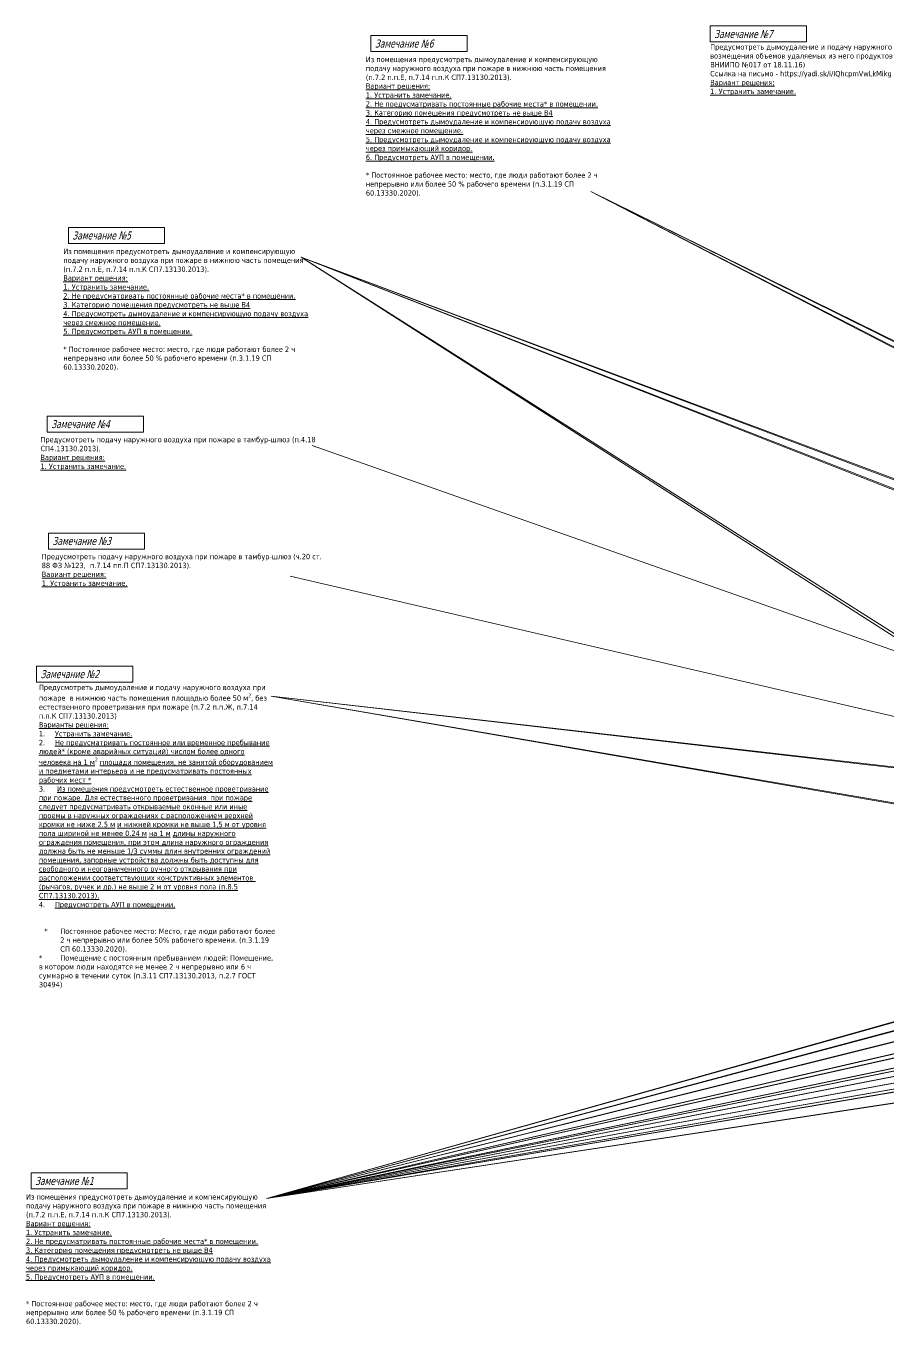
# Model space of a CAD drawing. Header units: millimetres. Extents: x -515342 to 330399, y -224905 to 507333.
# Drawn here: x -515342 to -418574, y -224905 to -78851 of the extents above; entities that cross this region are included whole.
import ezdxf

# ---------------------------------------------------------------- set-up
doc = ezdxf.new("R2010")
doc.units = ezdxf.units.MM
doc.layers.add('экспертиза ДУ', color=1, linetype='Continuous', lineweight=0)
doc.styles.add('ЭКСПЕРТИЗА', font='tahoma.ttf')

msp = doc.modelspace()

# ---------------------------------------------------------------- linework, layer by layer
at = {"layer": 'экспертиза ДУ', "lineweight": 0}
for points in [[(-438438.5386, -78850.5343), (-427638.5386, -78850.5343), (-427638.5386, -80650.5343), (-438438.5386, -80650.5343), (-438438.5386, -78850.5343)], [(-476570.5691, -79928.0292), (-465770.5691, -79928.0292), (-465770.5691, -81728.0292), (-476570.5691, -81728.0292), (-476570.5691, -79928.0292)], [(-510568.6485, -101505.7246), (-499768.6485, -101505.7246), (-499768.6485, -103305.7246), (-510568.6485, -103305.7246), (-510568.6485, -101505.7246)], [(-514144.3287, -150823.4314), (-503344.3287, -150823.4314), (-503344.3287, -152623.4314), (-514144.3287, -152623.4314), (-514144.3287, -150823.4314)], [(-514764.9215, -207806.0117), (-503964.9215, -207806.0117), (-503964.9215, -209606.0117), (-514764.9215, -209606.0117), (-514764.9215, -207806.0117)]]:
    msp.add_lwpolyline(points, dxfattribs=at)
at = {"layer": 'экспертиза ДУ'}
for points in [[(-285871.6546, -183175.6637), (-451869.8267, -97460.6135), (-284997.8289, -183073.596)], [(-338992.3881, -171327.749), (-487774.7644, -154195.9235), (-338118.5624, -171225.6813)], [(-287553.6618, -173763.0558), (-488305.5791, -210666.1805)], [(-488305.5791, -210666.1805), (-288427.4875, -173865.1235)], [(-277912.7212, -174005.5058), (-488305.5791, -210666.1805)], [(-350863.7184, -174014.0272), (-488305.5791, -210666.1805)], [(-488305.5791, -210666.1805), (-278786.547, -174107.5735)], [(-488305.5791, -210666.1805), (-351737.5442, -174116.0949)], [(-330024.4632, -174211.9626), (-488305.5791, -210666.1805)], [(-300753.1676, -174231.6771), (-488305.5791, -210666.1805)], [(-312924.1615, -174254.9086), (-488305.5791, -210666.1805)], [(-488305.5791, -210666.1805), (-330898.289, -174314.0302)], [(-309270.3976, -174331.5252), (-488305.5791, -210666.1805)], [(-488305.5791, -210666.1805), (-301626.9933, -174333.7448)], [(-488305.5791, -210666.1805), (-313797.9872, -174356.9763)], [(-488305.5791, -210666.1805), (-310144.2234, -174433.5929)], [(-359681.3587, -174545.2468), (-488305.5791, -210666.1805)], [(-488305.5791, -210666.1805), (-360555.1844, -174647.3145)], [(-306476.4678, -179891.5851), (-488305.5791, -210666.1805)], [(-488305.5791, -210666.1805), (-307350.2935, -179993.6528)], [(-289917.9308, -180437.7335), (-488305.5791, -210666.1805), (-288937.6231, -180405.8137)], [(-368240.8918, -180738.1961), (-488305.5791, -210666.1805)], [(-488305.5791, -210666.1805), (-369114.7176, -180840.2638)], [(-355432.6186, -180954.9807), (-488305.5791, -210666.1805)], [(-488305.5791, -210666.1805), (-356306.4444, -181057.0484)]]:
    msp.add_lwpolyline(points, dxfattribs=at)
at = {"layer": 'экспертиза ДУ', "elevation": 0}
for points in [[(-278744.9576, -183262.5355), (-451869.8267, -97460.6135), (-277871.1319, -183160.4678)], [(-484408.3576, -104842.0369), (-282653.9914, -184129.4673)], [(-281780.1656, -184027.3996), (-484408.3576, -104842.0369)], [(-484408.3576, -104842.0369), (-274887.6548, -183580.3606)], [(-274013.829, -183478.2929), (-484408.3576, -104842.0369)], [(-362967.7598, -182590.755), (-484408.3576, -104842.0369), (-362093.9341, -182488.6873)], [(-318913.3541, -183960.4759), (-483183.0248, -126036.853)], [(-319510.3975, -179300.5149), (-485636.9206, -140695.709)], [(-329512.5827, -181339.9849), (-487774.7644, -154195.9235), (-330386.4084, -181442.0526)], [(-312311.795, -180776.7047), (-488305.5791, -210666.1805), (-311437.9693, -180674.637)]]:
    msp.add_lwpolyline(points, dxfattribs=at)
at = {"layer": 'экспертиза ДУ', "color": 1, "lineweight": 0}
for points in [[(-512949.8254, -122710.2738), (-502149.8254, -122710.2738), (-502149.8254, -124510.2738), (-512949.8254, -124510.2738), (-512949.8254, -122710.2738)], [(-512806.9518, -135856.6495), (-502006.9518, -135856.6495), (-502006.9518, -137656.6495), (-512806.9518, -137656.6495), (-512806.9518, -135856.6495)]]:
    msp.add_lwpolyline(points, dxfattribs=at)

# ---------------------------------------------------------------- texts
at = {"layer": 'экспертиза ДУ', "lineweight": 0, "style": 'ЭКСПЕРТИЗА', "oblique": 14.999977781, "width": 0.8}
for s, p in [('Замечание №7', (-437988.5386, -80200.5343)), ('Замечание №6', (-476120.5691, -81278.0292)), ('Замечание №5', (-510118.6485, -102855.7246)), ('Замечание №2', (-513694.3287, -152173.4314)), ('Замечание №1', (-514314.9215, -209156.0117))]:
    msp.add_text(s, height=900, dxfattribs=at).set_placement(p)
at = {"layer": 'экспертиза ДУ', "color": 1, "lineweight": 0, "style": 'ЭКСПЕРТИЗА', "oblique": 14.999977781, "width": 0.8}
for s, p in [('Замечание №4', (-512499.8254, -124060.2738)), ('Замечание №3', (-512356.9518, -137206.6495))]:
    msp.add_text(s, height=900, dxfattribs=at).set_placement(p)
at = {"layer": 'экспертиза ДУ', "lineweight": 0, "ltscale": 100, "transparency": 33554687, "insert": (-438446.411, -80907.4516), "char_height": 600, "width": 35300.380194, "attachment_point": 1, "style": 'ЭКСПЕРТИЗА'}
msp.add_mtext('Предусмотреть дымоудаление и подачу наружного воздуха в нижнюю часть помещения для возмещения объемов удаляемых из него продуктов горения. (ч.3 ст.85 ФЗ №123) (Письмо ВНИИПО №017 от 18.11.16)\\PСсылка на письмо - https://yadi.sk/i/IQhcpmVwLkMikg \\P{\\A1;\\L\\C6;Вариант решения:\\P1. Устранить замечание.}', dxfattribs=at)
at = {"layer": 'экспертиза ДУ', "ltscale": 100, "char_height": 600, "width": 26264.802974, "attachment_point": 1, "style": 'ЭКСПЕРТИЗА'}
for s, insert in [('\\A1;Из помещения предусмотреть дымоудаление {\\A0;и компенсирующую подачу наружного воздуха при пожаре в нижнюю часть }помещения (п.7.2 п.п.Е, п.7.14 п.п.К СП7.13130.2013).\\P{\\L\\C6;Вариант решения:\\P1. Устранить замечание.\\P2. Не предусматривать постоянные рабочие места* в помещении.\\P\\H0.99996x;3. Категорию помещения предусмотреть не выше В4\\P4. \\A0;\\H1.00004x;Предусмотреть дымоудаление и компенсирующую подачу воздуха через смежное помещение.\\P5. Предусмотреть дымоудаление и компенсирующую подачу воздуха через примыкающий коридор.\\P\\A1;\\H1x;6. Предусмотреть АУП в помещении.\\A0;\\H1x;\\P\\P\\H0.9998x;\\l* Постоянное рабочее место: место, где люди работают более 2 ч непрерывно или более 50 % рабочего времени (п.3.1.19 СП 60.13330.2020).}', (-477147.4137, -82316.2147)), ('\\A1;Из помещения предусмотреть дымоудаление {\\A0;и компенсирующую подачу наружного воздуха при пожаре в нижнюю часть }помещения (п.7.2 п.п.Е, п.7.14 п.п.К СП7.13130.2013).\\P{\\L\\C6;Вариант решения:\\P1. Устранить замечание.\\P2. Не предусматривать постоянные рабочие места* в помещении.\\P\\H0.99996x;3. Категорию помещения предусмотреть не выше В4\\P4. \\A0;\\H1.00004x;Предусмотреть дымоудаление и компенсирующую подачу воздуха через смежное помещение.\\P\\A1;\\H1x;5. Предусмотреть АУП в помещении.\\P\\A0;\\H1x;\\P\\H0.9998x;\\l* Постоянное рабочее место: место, где люди работают более 2 ч непрерывно или более 50 % рабочего времени (п.3.1.19 СП 60.13330.2020).}', (-511145.4931, -103893.9101)), ('\\A1;Из помещения предусмотреть дымоудаление {\\A0;и компенсирующую подачу наружного воздуха при пожаре в нижнюю часть }помещения (п.7.2 п.п.Е, п.7.14 п.п.К СП7.13130.2013).\\P{\\L\\C6;Вариант решения:\\P1. Устранить замечание.\\P2. Не предусматривать постоянные рабочие места* в помещении.\\P\\H0.99996x;3. Категорию помещения предусмотреть не выше В4\\P4. \\A0;\\H1.00004x;Предусмотреть дымоудаление и компенсирующую подачу воздуха через примыкающий коридор.\\P5. \\A1;\\H1x;Предусмотреть АУП в помещении.\\P\\A0;\\H1x;\\P\\P\\H0.9998x;\\l* Постоянное рабочее место: место, где люди работают более 2 ч непрерывно или более 50 % рабочего времени (п.3.1.19 СП 60.13330.2020).}', (-515341.766, -210194.1972))]:
    msp.add_mtext(s, dxfattribs=dict(at, insert=insert))
at = {"layer": 'экспертиза ДУ', "color": 1, "ltscale": 100, "char_height": 600, "width": 30190.169656, "attachment_point": 1, "style": 'ЭКСПЕРТИЗА'}
for s, insert in [('\\A1;Предусмотреть подачу наружного воздуха при пожаре в тамбур-шлюз (п.4.18 СП4.13130.2013).\\P{\\L\\C6;Вариант решения:\\P1. Устранить замечание.}', (-513716.0738, -125055.5282)), ('\\A1;Предусмотреть подачу наружного воздуха при пожаре в тамбур-шлюз ({\\A0;\\C256;ч.20 ст. 88 ФЗ №123, } п.7.14 пп.П СП7.13130.2013).\\P{\\L\\C6;Вариант решения:\\P1. Устранить замечание.}', (-513573.2003, -138201.9039))]:
    msp.add_mtext(s, dxfattribs=dict(at, insert=insert))
at = {"layer": 'экспертиза ДУ', "lineweight": 0, "ltscale": 100, "insert": (-513889.1068, -152913.5346), "char_height": 600, "width": 25338.671112, "attachment_point": 1, "style": 'ЭКСПЕРТИЗА'}
msp.add_mtext('\\A1;\\pt1200;Предусмотреть дымоудаление и подачу наружного воздуха при пожаре  в нижнюю часть помещения площадью более 50\\~м{\\H0.7x;\\S2^ ;}, без естественного проветривания при пожаре (п.7.2 п.п.Ж, п.7.14 п.п.К СП7.13130.2013){\\L\\C6;\\PВарианты решения:\\P\\pt1800;\\l1.^I\\LУстранить замечание.\\P\\H1.00002x;\\l2.^I\\LНе предусматривать постоянное или временное пребывание людей* (кроме аварийных ситуаций) числом более одного человека на 1\\~м\\H0.7x;\\S2^ ;\\H1.4286x; площади помещения, не занятой оборудованием и предметами интерьера и не предусматривать постоянных рабочих мест * \\H0.99996x;\\P\\l3.^I\\L Из помещения предусмотреть естественное проветривание при пожаре. Для естественного проветривания  при пожаре следует предусматривать открываемые оконные или иные проемы в наружных ограждениях с расположением верхней кромки не ниже 2.5\\~м и нижней кромки не выше 1,5 м от уровня пола шириной не менее 0.24\\~м на 1\\~м длины наружного ограждения помещения, при этом длина наружного ограждения должна быть не меньше 1/3 суммы длин внутренних ограждений помещения, запорные устройства должны быть доступны для свободного и неограниченного ручного открывания при расположении соответствующих конструктивных элементов  (рычагов, ручек и др.) не выше 2 м от уровня пола (п.8.5 СП7.13130.2013).\\P\\l4.^I\\LПредусмотреть АУП в помещении.\\P\\pt1200;\\C2;\\P\\C6;\\P\\pi-1800,l2400,t2400;\\l*^I\\H0.99988x;Постоянное ра\\H1.00012x;бочее место: Место, где люди работают более 2 ч непрерывно или более 50% рабочего времени. (п.3.1.19 СП 60.13330.2020).\\P\\pi0,l0,tz;*^IПомещение с постоянным пребыванием людей: Помещение, в котором люди находятся не менее 2 ч непрерывно или 6 ч суммарно в течении суток (п.3.11 СП7.13130.2013, п.2.7 ГОСТ 30494)}', dxfattribs=at)

doc.saveas('drawing.dxf')
